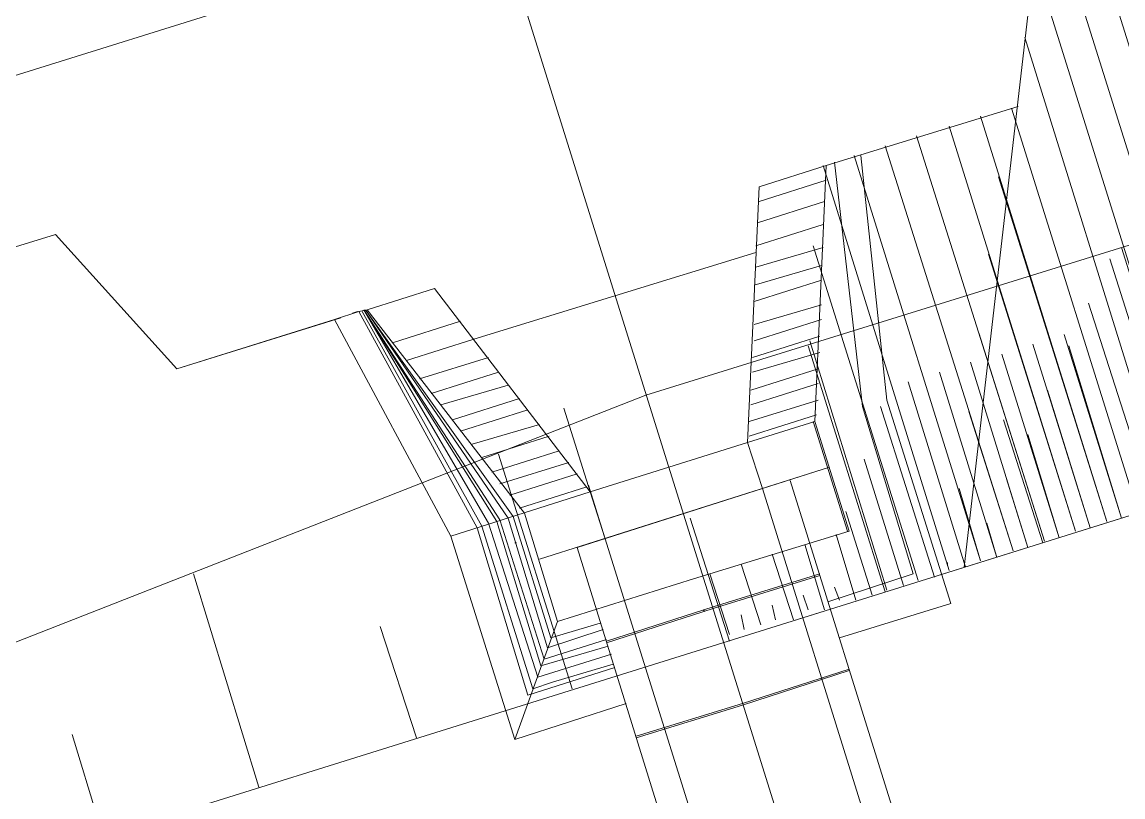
# Model space of a CAD drawing. Header units: metres. Extents: x 535494 to 535891, y 1837335 to 1837611.
# Drawn here: x 535713.57 to 535720.28, y 1837499.19 to 1837503.91 of the extents above; entities that cross this region are included whole.
import ezdxf

# ---------------------------------------------------------------- set-up
doc = ezdxf.new("R2010")
doc.units = ezdxf.units.M
doc.header["$MEASUREMENT"] = 0
for name, color, linetype, lineweight in [('Level 2', 1, 'Continuous', 0), ('Level 32', 1, 'Continuous', 0), ('Level 33', 1, 'Continuous', 0), ('Level 38', 1, 'Continuous', 0), ('Level 39', 1, 'Continuous', 0), ('Level 42', 1, 'Continuous', 0), ('Level 43', 1, 'Continuous', 0), ('Level 9', 1, 'Continuous', 0)]:
    doc.layers.add(name, color=color, linetype=linetype, lineweight=lineweight)

msp = doc.modelspace()

# ---------------------------------------------------------------- linework, layer by layer
at = {"layer": 'Level 2', "color": 7, "linetype": 'Continuous', "lineweight": 0}
for p, q in [((535720.74, 1837501.04), (535720.27, 1837502.54)), ((535718.83, 1837500.44), (535718.36, 1837501.94)), ((535719.79, 1837500.74), (535719.55, 1837501.49)), ((535716.92, 1837499.85), (535716.47, 1837501.28)), ((535717.88, 1837500.14), (535717.64, 1837500.89)), ((535715.01, 1837499.25), (535714.61, 1837500.55)), ((535715.97, 1837499.55), (535715.75, 1837500.23)), ((535714.06, 1837498.95), (535713.87, 1837499.57))]:
    msp.add_line(p, q, dxfattribs=at)
at = {"layer": 'Level 2', "color": 7, "linetype": 'Continuous', "lineweight": 0, "flags": 128}
for points in [[(535741.81, 1837509.27), (535730.74, 1837505.79), (535717.37, 1837501.64), (535707.16, 1837497.64), (535698.52, 1837494.8), (535690.4, 1837492.53), (535690.4, 1837492.53)], [(535742.35, 1837507.79), (535731.21, 1837504.31), (535717.84, 1837500.13), (535707.4, 1837496.87), (535698.73, 1837494.14), (535690.71, 1837491.57), (535690.7, 1837491.57)]]:
    msp.add_lwpolyline(points, dxfattribs=at)
at = {"layer": 'Level 32', "color": 7, "linetype": 'Continuous', "lineweight": 0}
for p, q in [((535721.13, 1837501.16), (535720.06, 1837504.59)), ((535721.13, 1837501.16), (535720.06, 1837504.59)), ((535720.94, 1837501.11), (535719.87, 1837504.53)), ((535720.94, 1837501.11), (535719.87, 1837504.53)), ((535720.75, 1837501.05), (535719.73, 1837504.31)), ((535720.75, 1837501.05), (535719.73, 1837504.31)), ((535720.56, 1837500.99), (535719.68, 1837503.82)), ((535720.56, 1837500.99), (535719.68, 1837503.82)), ((535720.18, 1837500.87), (535719.41, 1837503.34)), ((535720.18, 1837500.87), (535719.41, 1837503.34)), ((535720.37, 1837500.93), (535719.6, 1837503.39)), ((535720.37, 1837500.93), (535719.6, 1837503.39)), ((535719.99, 1837500.81), (535719.22, 1837503.28)), ((535719.99, 1837500.81), (535719.22, 1837503.28)), ((535719.8, 1837500.75), (535719.02, 1837503.22)), ((535719.8, 1837500.75), (535719.02, 1837503.22)), ((535719.61, 1837500.69), (535718.83, 1837503.16)), ((535719.61, 1837500.69), (535718.83, 1837503.16)), ((535719.41, 1837500.63), (535718.64, 1837503.1)), ((535719.41, 1837500.63), (535718.64, 1837503.1)), ((535719.22, 1837500.57), (535718.45, 1837503.04)), ((535719.22, 1837500.57), (535718.45, 1837503.04)), ((535720.18, 1837500.87), (535719.52, 1837502.97)), ((535720.18, 1837500.87), (535719.52, 1837502.97)), ((535718.46, 1837502.82), (535718.05, 1837502.69)), ((535718.46, 1837502.82), (535718.05, 1837502.69)), ((535718.45, 1837502.68), (535718.04, 1837502.55)), ((535718.45, 1837502.68), (535718.04, 1837502.55)), ((535718.45, 1837502.54), (535718.04, 1837502.42)), ((535718.45, 1837502.54), (535718.04, 1837502.42)), ((535719.03, 1837500.51), (535718.39, 1837502.55)), ((535719.03, 1837500.51), (535718.39, 1837502.55)), ((535719.99, 1837500.81), (535719.46, 1837502.5)), ((535719.99, 1837500.81), (535719.46, 1837502.5)), ((535720.66, 1837501.01), (535720.2, 1837502.47)), ((535720.66, 1837501.01), (535720.2, 1837502.47)), ((535718.44, 1837502.43), (535718.03, 1837502.31)), ((535718.44, 1837502.43), (535718.03, 1837502.31)), ((535718.44, 1837502.34), (535718.03, 1837502.21)), ((535718.44, 1837502.34), (535718.03, 1837502.21)), ((535720.47, 1837500.95), (535720.07, 1837502.2)), ((535720.47, 1837500.95), (535720.07, 1837502.2)), ((535716.48, 1837500.88), (535715.65, 1837502.16)), ((535716.41, 1837500.86), (535715.65, 1837502.16)), ((535716.46, 1837500.87), (535715.65, 1837502.16)), ((535716.48, 1837500.88), (535715.65, 1837502.16)), ((535716.41, 1837500.86), (535715.65, 1837502.16)), ((535716.46, 1837500.87), (535715.65, 1837502.16)), ((535716.53, 1837500.89), (535715.66, 1837502.16)), ((535716.56, 1837500.9), (535715.66, 1837502.16)), ((535716.53, 1837500.89), (535715.66, 1837502.16)), ((535716.56, 1837500.9), (535715.66, 1837502.16)), ((535718.44, 1837502.19), (535718.03, 1837502.07)), ((535718.44, 1837502.19), (535718.03, 1837502.07)), ((535715.83, 1837501.96), (535716.24, 1837502.09)), ((535715.83, 1837501.96), (535716.24, 1837502.09)), ((535718.44, 1837502.1), (535718.03, 1837501.97)), ((535718.44, 1837502.1), (535718.03, 1837501.97)), ((535718.43, 1837502), (535718.02, 1837501.87)), ((535718.43, 1837502), (535718.02, 1837501.87)), ((535719.8, 1837500.75), (535719.4, 1837502.02)), ((535719.8, 1837500.75), (535719.4, 1837502.02)), ((535720.27, 1837500.89), (535719.92, 1837502.01)), ((535720.27, 1837500.89), (535719.92, 1837502.01)), ((535715.91, 1837501.85), (535716.32, 1837501.98)), ((535715.91, 1837501.85), (535716.32, 1837501.98)), ((535718.84, 1837500.45), (535718.37, 1837501.97)), ((535718.84, 1837500.45), (535718.37, 1837501.97)), ((535720.08, 1837500.83), (535719.73, 1837501.95)), ((535720.08, 1837500.83), (535719.73, 1837501.95)), ((535720.27, 1837500.89), (535719.95, 1837501.94)), ((535720.27, 1837500.89), (535719.95, 1837501.94)), ((535715.99, 1837501.74), (535716.41, 1837501.87)), ((535715.99, 1837501.74), (535716.41, 1837501.87)), ((535718.43, 1837501.9), (535718.02, 1837501.78)), ((535718.43, 1837501.9), (535718.02, 1837501.78)), ((535719.89, 1837500.77), (535719.54, 1837501.89)), ((535719.89, 1837500.77), (535719.54, 1837501.89)), ((535718.42, 1837501.8), (535718.01, 1837501.67)), ((535718.42, 1837501.8), (535718.01, 1837501.67)), ((535719.7, 1837500.71), (535719.35, 1837501.84)), ((535719.7, 1837500.71), (535719.35, 1837501.84)), ((535716.06, 1837501.65), (535716.47, 1837501.78)), ((535716.06, 1837501.65), (535716.47, 1837501.78)), ((535719.51, 1837500.65), (535719.16, 1837501.78)), ((535719.51, 1837500.65), (535719.16, 1837501.78)), ((535716.12, 1837501.58), (535716.53, 1837501.7)), ((535716.12, 1837501.58), (535716.53, 1837501.7)), ((535718.42, 1837501.71), (535718.01, 1837501.58)), ((535718.42, 1837501.71), (535718.01, 1837501.58)), ((535719.32, 1837500.59), (535718.97, 1837501.72)), ((535719.32, 1837500.59), (535718.97, 1837501.72)), ((535720.08, 1837500.83), (535719.82, 1837501.67)), ((535720.08, 1837500.83), (535719.82, 1837501.67)), ((535716.19, 1837501.49), (535716.6, 1837501.62)), ((535716.19, 1837501.49), (535716.6, 1837501.62)), ((535718.42, 1837501.61), (535718, 1837501.48)), ((535718.42, 1837501.61), (535718, 1837501.48)), ((535716.24, 1837501.42), (535716.65, 1837501.55)), ((535716.24, 1837501.42), (535716.65, 1837501.55)), ((535719.13, 1837500.53), (535718.8, 1837501.57)), ((535719.13, 1837500.53), (535718.8, 1837501.57)), ((535719.61, 1837500.69), (535719.34, 1837501.54)), ((535719.61, 1837500.69), (535719.34, 1837501.54)), ((535716.31, 1837501.34), (535716.72, 1837501.46)), ((535716.31, 1837501.34), (535716.72, 1837501.46)), ((535718.41, 1837501.52), (535718, 1837501.39)), ((535718.41, 1837501.52), (535718, 1837501.39)), ((535716.37, 1837501.26), (535716.78, 1837501.39)), ((535716.37, 1837501.26), (535716.78, 1837501.39)), ((535719.89, 1837500.77), (535719.7, 1837501.4)), ((535719.89, 1837500.77), (535719.7, 1837501.4)), ((535716.43, 1837501.17), (535716.84, 1837501.3)), ((535716.43, 1837501.17), (535716.84, 1837501.3)), ((535716.48, 1837501.1), (535716.9, 1837501.23)), ((535716.48, 1837501.1), (535716.9, 1837501.23)), ((535718.94, 1837500.48), (535718.7, 1837501.25)), ((535718.94, 1837500.48), (535718.7, 1837501.25)), ((535716.54, 1837501.03), (535716.95, 1837501.16)), ((535716.54, 1837501.03), (535716.95, 1837501.16)), ((535719.7, 1837500.71), (535719.57, 1837501.13)), ((535719.7, 1837500.71), (535719.57, 1837501.13)), ((535716.6, 1837500.95), (535717.01, 1837501.08)), ((535716.6, 1837500.95), (535717.01, 1837501.08)), ((535719.41, 1837500.63), (535719.28, 1837501.07)), ((535719.41, 1837500.63), (535719.28, 1837501.07)), ((535716.18, 1837500.78), (535717.03, 1837501.05)), ((535716.18, 1837500.78), (535717.03, 1837501.05)), ((535718.75, 1837500.42), (535718.59, 1837500.93)), ((535718.75, 1837500.42), (535718.59, 1837500.93)), ((535716.41, 1837500.86), (535716.71, 1837499.92)), ((535716.41, 1837500.86), (535716.71, 1837499.92)), ((535716.46, 1837500.87), (535716.73, 1837499.99)), ((535716.46, 1837500.87), (535716.73, 1837499.99)), ((535716.75, 1837500.03), (535716.48, 1837500.88)), ((535716.75, 1837500.03), (535716.48, 1837500.88)), ((535716.53, 1837500.89), (535716.77, 1837500.1)), ((535716.53, 1837500.89), (535716.77, 1837500.1)), ((535716.79, 1837500.16), (535716.56, 1837500.9)), ((535716.79, 1837500.16), (535716.56, 1837500.9)), ((535716.37, 1837500.84), (535716.68, 1837499.85)), ((535716.37, 1837500.84), (535716.68, 1837499.85)), ((535718.65, 1837500.39), (535718.53, 1837500.79)), ((535718.65, 1837500.39), (535718.53, 1837500.79)), ((535718.46, 1837500.33), (535718.34, 1837500.73)), ((535718.46, 1837500.33), (535718.34, 1837500.73)), ((535718.27, 1837500.27), (535718.14, 1837500.67)), ((535718.27, 1837500.27), (535718.14, 1837500.67)), ((535718.07, 1837500.24), (535717.95, 1837500.61)), ((535718.07, 1837500.24), (535717.95, 1837500.61)), ((535719.21, 1837500.6), (535719.21, 1837500.62)), ((535719.21, 1837500.6), (535719.21, 1837500.62)), ((535717.88, 1837500.18), (535717.76, 1837500.55)), ((535717.88, 1837500.18), (535717.76, 1837500.55)), ((535718.43, 1837500.55), (535717.78, 1837500.35)), ((535718.43, 1837500.55), (535717.78, 1837500.35)), ((535718.43, 1837500.54), (535717.78, 1837500.34)), ((535718.43, 1837500.54), (535717.78, 1837500.34)), ((535718.55, 1837500.39), (535718.52, 1837500.47)), ((535718.55, 1837500.39), (535718.52, 1837500.47)), ((535718.36, 1837500.33), (535718.33, 1837500.42)), ((535718.36, 1837500.33), (535718.33, 1837500.42)), ((535717.73, 1837500.32), (535717.72, 1837500.33)), ((535717.73, 1837500.32), (535717.72, 1837500.33)), ((535718.16, 1837500.27), (535718.14, 1837500.36)), ((535718.16, 1837500.27), (535718.14, 1837500.36)), ((535716.79, 1837500.16), (535717.09, 1837500.25)), ((535716.79, 1837500.16), (535717.09, 1837500.25)), ((535717.97, 1837500.21), (535717.95, 1837500.3)), ((535717.97, 1837500.21), (535717.95, 1837500.3)), ((535716.77, 1837500.1), (535717.11, 1837500.21)), ((535716.77, 1837500.1), (535717.11, 1837500.21)), ((535716.75, 1837500.03), (535717.13, 1837500.15)), ((535716.75, 1837500.03), (535717.13, 1837500.15)), ((535716.71, 1837499.92), (535717.16, 1837500.06)), ((535716.71, 1837499.92), (535717.16, 1837500.06)), ((535716.73, 1837499.99), (535717.14, 1837500.11)), ((535716.73, 1837499.99), (535717.14, 1837500.11)), ((535716.8, 1837499.89), (535717.17, 1837500)), ((535716.8, 1837499.89), (535717.17, 1837500)), ((535716.68, 1837499.85), (535716.8, 1837499.89)), ((535716.68, 1837499.85), (535716.8, 1837499.89))]:
    msp.add_line(p, q, dxfattribs=at)
at = {"layer": 'Level 33', "color": 7, "linetype": 'Continuous', "lineweight": 0}
for p, q in [((535719.51, 1837500.65), (535719.45, 1837500.86)), ((535719.51, 1837500.65), (535719.45, 1837500.86)), ((535719.32, 1837500.59), (535719.32, 1837500.6)), ((535719.32, 1837500.59), (535719.32, 1837500.6))]:
    msp.add_line(p, q, dxfattribs=at)
at = {"layer": 'Level 38', "color": 7, "linetype": 'Continuous', "lineweight": 0}
for p, q in [((535723.62, 1837481.66), (535715.58, 1837507.37)), ((535723.62, 1837481.66), (535715.58, 1837507.37)), ((535717.84, 1837500.13), (535722.32, 1837501.53)), ((535717.84, 1837500.13), (535722.32, 1837501.53)), ((535716.58, 1837500.74), (535716.57, 1837500.74)), ((535716.58, 1837500.74), (535716.57, 1837500.74))]:
    msp.add_line(p, q, dxfattribs=at)
at = {"layer": 'Level 39', "color": 7, "linetype": 'Continuous', "lineweight": 0}
for p, q in [((535716.37, 1837500.84), (535715.64, 1837502.15)), ((535716.37, 1837500.84), (535715.64, 1837502.15)), ((535717.03, 1837501.05), (535716.87, 1837501.56)), ((535717.03, 1837501.05), (535716.87, 1837501.56))]:
    msp.add_line(p, q, dxfattribs=at)
at = {"layer": 'Level 42', "color": 7, "linetype": 'Continuous', "lineweight": 0}
for p, q in [((535712.7, 1837503.33), (535720.24, 1837505.69)), ((535712.7, 1837503.33), (535720.24, 1837505.69)), ((535719.76, 1837504.49), (535719.31, 1837500.59)), ((535719.76, 1837504.49), (535719.31, 1837500.59)), ((535718.47, 1837503.04), (535719.64, 1837503.4)), ((535718.47, 1837503.04), (535719.64, 1837503.4)), ((535718.06, 1837502.91), (535718.47, 1837503.04)), ((535718.06, 1837502.91), (535718.47, 1837503.04)), ((535718.47, 1837503.04), (535718.4, 1837501.48)), ((535718.47, 1837503.04), (535718.4, 1837501.48)), ((535718.47, 1837502.95), (535718.06, 1837502.82)), ((535718.47, 1837502.95), (535718.06, 1837502.82)), ((535718.06, 1837502.91), (535717.99, 1837501.35)), ((535718.06, 1837502.91), (535717.99, 1837501.35)), ((535713.77, 1837502.62), (535713, 1837502.38)), ((535713.77, 1837502.62), (535713, 1837502.38)), ((535713.77, 1837502.62), (535714.51, 1837501.8)), ((535713.77, 1837502.62), (535714.51, 1837501.8)), ((535716.08, 1837502.29), (535715.67, 1837502.16)), ((535716.08, 1837502.29), (535715.67, 1837502.16)), ((535716.08, 1837502.29), (535717.03, 1837501.05)), ((535716.08, 1837502.29), (535717.03, 1837501.05)), ((535715.47, 1837502.1), (535715.62, 1837502.15)), ((535715.47, 1837502.1), (535715.62, 1837502.15)), ((535715.58, 1837502.14), (535715.61, 1837502.15)), ((535715.58, 1837502.14), (535715.61, 1837502.15)), ((535715.67, 1837502.16), (535715.62, 1837502.15)), ((535715.67, 1837502.16), (535715.62, 1837502.15)), ((535716.34, 1837500.83), (535715.62, 1837502.15)), ((535716.34, 1837500.83), (535715.62, 1837502.15)), ((535715.67, 1837502.16), (535716.63, 1837500.92)), ((535715.67, 1837502.16), (535716.63, 1837500.92)), ((535715.67, 1837502.16), (535716.63, 1837500.92)), ((535715.67, 1837502.16), (535716.63, 1837500.92)), ((535714.51, 1837501.8), (535715.51, 1837502.11)), ((535714.51, 1837501.8), (535715.51, 1837502.11)), ((535714.51, 1837501.8), (535715.47, 1837502.1)), ((535714.51, 1837501.8), (535715.47, 1837502.1)), ((535716.18, 1837500.78), (535715.47, 1837502.1)), ((535716.18, 1837500.78), (535715.47, 1837502.1)), ((535717.99, 1837501.35), (535718.4, 1837501.48)), ((535717.99, 1837501.35), (535718.4, 1837501.48)), ((535718.39, 1837501.48), (535718.6, 1837500.81)), ((535718.39, 1837501.48), (535718.6, 1837500.81)), ((535718.4, 1837501.48), (535718.61, 1837500.81)), ((535718.4, 1837501.48), (535718.61, 1837500.81)), ((535717.99, 1837501.35), (535718.08, 1837501.07)), ((535717.99, 1837501.35), (535718.08, 1837501.07)), ((535717.99, 1837501.35), (535718.08, 1837501.07)), ((535717.99, 1837501.35), (535718.08, 1837501.07)), ((535716.72, 1837500.64), (535718.49, 1837501.2)), ((535716.72, 1837500.64), (535718.49, 1837501.2)), ((535716.95, 1837500.71), (535718.49, 1837501.2)), ((535716.95, 1837500.71), (535718.49, 1837501.2)), ((535717.02, 1837501.09), (535717.12, 1837500.77)), ((535717.02, 1837501.09), (535717.12, 1837500.77)), ((535717.03, 1837501.05), (535717.12, 1837500.77)), ((535717.03, 1837501.05), (535717.12, 1837500.77)), ((535716.63, 1837500.92), (535716.83, 1837500.26)), ((535716.63, 1837500.92), (535716.83, 1837500.26)), ((535716.34, 1837500.83), (535716.65, 1837499.81)), ((535716.34, 1837500.83), (535716.65, 1837499.81)), ((535718.61, 1837500.81), (535717.66, 1837500.52)), ((535718.61, 1837500.81), (535717.66, 1837500.52)), ((535716.18, 1837500.78), (535716.57, 1837499.54)), ((535716.18, 1837500.78), (535716.57, 1837499.54)), ((535716.83, 1837500.26), (535717.66, 1837500.52)), ((535716.83, 1837500.26), (535717.66, 1837500.52)), ((535717.13, 1837500.14), (535717.78, 1837500.35)), ((535717.13, 1837500.14), (535717.78, 1837500.35)), ((535717.13, 1837500.13), (535717.78, 1837500.34)), ((535717.13, 1837500.13), (535717.78, 1837500.34)), ((535716.57, 1837499.54), (535716.83, 1837500.26)), ((535716.57, 1837499.54), (535716.83, 1837500.26)), ((535716.65, 1837499.81), (535717.18, 1837499.98)), ((535716.65, 1837499.81), (535717.18, 1837499.98)), ((535716.57, 1837499.54), (535717.25, 1837499.76)), ((535716.57, 1837499.54), (535717.25, 1837499.76)), ((535717.31, 1837499.56), (535717.96, 1837499.76)), ((535717.31, 1837499.56), (535717.96, 1837499.76)), ((535717.31, 1837499.55), (535717.96, 1837499.75)), ((535717.31, 1837499.55), (535717.96, 1837499.75))]:
    msp.add_line(p, q, dxfattribs=at)
at = {"layer": 'Level 43', "color": 7, "linetype": 'Continuous', "lineweight": 0}
for p, q in [((535718.84, 1837501.61), (535718.68, 1837503.1)), ((535718.84, 1837501.61), (535718.68, 1837503.1)), ((535718.69, 1837501.57), (535718.52, 1837503.06)), ((535718.69, 1837501.57), (535718.52, 1837503.06)), ((535716.32, 1837501.98), (535718.04, 1837502.51)), ((535716.32, 1837501.98), (535718.04, 1837502.51)), ((535718.84, 1837501.61), (535719.23, 1837500.37)), ((535718.84, 1837501.61), (535719.23, 1837500.37)), ((535718.69, 1837501.57), (535719, 1837500.55)), ((535718.69, 1837501.57), (535719, 1837500.55)), ((535717.03, 1837501.05), (535717.99, 1837501.35)), ((535717.03, 1837501.05), (535717.99, 1837501.35)), ((535723.19, 1837484.71), (535718.08, 1837501.07)), ((535723.19, 1837484.71), (535718.08, 1837501.07)), ((535718.93, 1837498.94), (535718.25, 1837501.12)), ((535718.93, 1837498.94), (535718.25, 1837501.12)), ((535717.12, 1837500.77), (535721.28, 1837487.47)), ((535717.12, 1837500.77), (535721.28, 1837487.47)), ((535717.63, 1837498.53), (535716.95, 1837500.71)), ((535717.63, 1837498.53), (535716.95, 1837500.71)), ((535719, 1837500.55), (535718.48, 1837500.38)), ((535719, 1837500.55), (535718.48, 1837500.38)), ((535719.23, 1837500.37), (535718.55, 1837500.16)), ((535719.23, 1837500.37), (535718.55, 1837500.16)), ((535718.61, 1837499.97), (535717.96, 1837499.76)), ((535718.61, 1837499.97), (535717.96, 1837499.76)), ((535718.61, 1837499.96), (535717.96, 1837499.75)), ((535718.61, 1837499.96), (535717.96, 1837499.75))]:
    msp.add_line(p, q, dxfattribs=at)
at = {"layer": 'Level 9', "color": 7, "linetype": 'Continuous', "lineweight": 0, "flags": 128}
msp.add_lwpolyline([(535741.81, 1837509.27), (535730.74, 1837505.79), (535717.37, 1837501.64), (535707.16, 1837497.64), (535698.52, 1837494.8), (535690.4, 1837492.53), (535690.4, 1837492.53)], dxfattribs=at)

doc.saveas('drawing.dxf')
